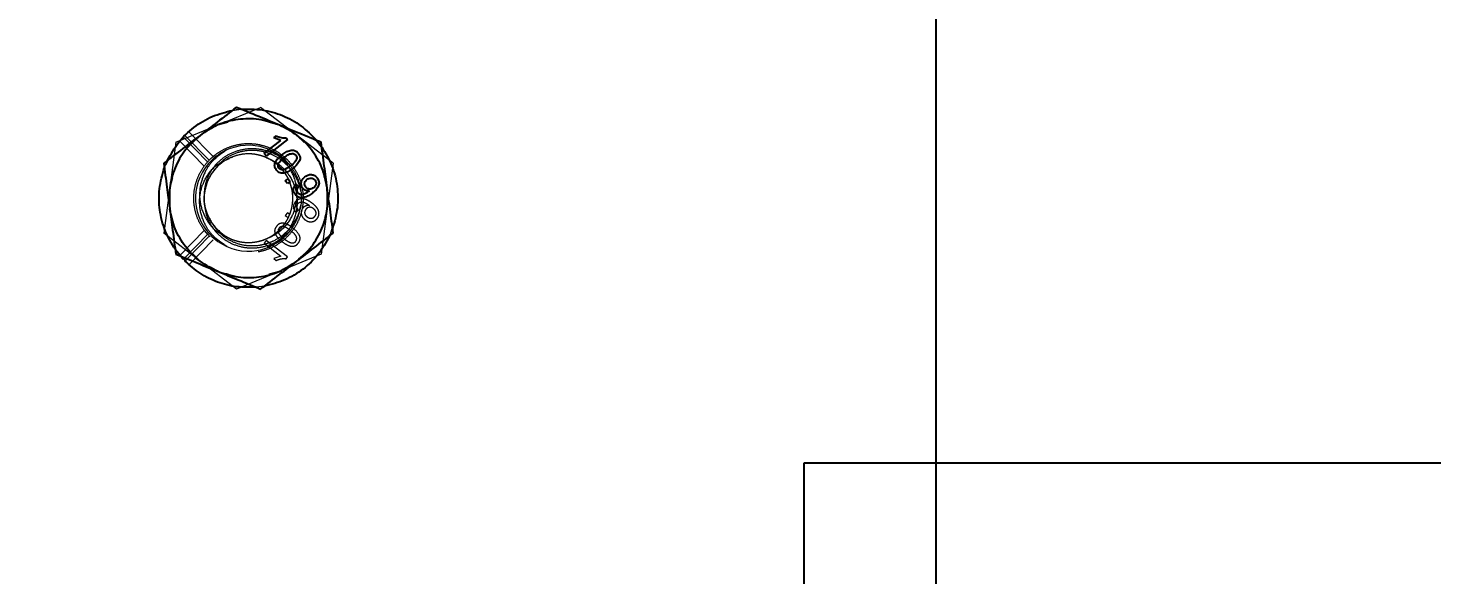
# Model space of a CAD drawing. Header units: millimetres. Extents: x 861 to 27901, y 673 to 17923.
# Drawn here: x 10719.1 to 10929.4, y 6484.1 to 6566.1 of the extents above; entities that cross this region are included whole.
import ezdxf

# ---------------------------------------------------------------- set-up
doc = ezdxf.new("R2010")
doc.units = ezdxf.units.MM
doc.header["$LTSCALE"] = 33.3
doc.linetypes.add('HIDDEN', pattern=[1.905, 1.27, -0.635])
doc.layers.add('CAPA_1', color=7, linetype='Continuous')
doc.styles.add('SLDTEXTSTYLE0', font='TXT', dxfattribs={"width": 0.75})
doc.dimstyles.new('SLDDIMSTYLE0', dxfattribs={"dimtxt": 66.6, "dimasz": 66.6, "dimexe": 0, "dimexo": 0.0625, "dimgap": 16.65, "dimtad": 2, "dimdec": 0, "dimlfac": 1.261261, "dimrnd": 1e-09, "dimzin": 12, "dimdsep": 46, "dimtxsty": 'SLDTEXTSTYLE0', "dimsah": 1, "dimcen": 0.09, "dimadec": 0, "dimazin": 3, "dimtfac": 1, "dimtdec": 0, "dimtofl": 0, "dimtmove": 0, "dimatfit": 3, "dimfxl": 1, "dimfrac": 2, "dimtolj": 1, "dimtzin": 12, "dimarcsym": 0})

# ---------------------------------------------------------------- blocks, each defined once
blk = doc.blocks.new('_D_13')
at = {"layer": 'CAPA_1', "transparency": 16777216}
for p, q in [((9823.17, 6912.25), (14695.32, 6912.25)), ((14662.02, 6912.25), (14662.02, 5357.98)), ((14240.18, 5357.98), (14695.32, 5357.98))]:
    blk.add_line(p, q, dxfattribs=at)
for points in [[(14662.02, 6912.25), (14651.77, 6845.65), (14672.27, 6845.65)], [(14662.02, 5357.98), (14672.27, 5424.58), (14651.77, 5424.58)]]:
    blk.add_solid(points, dxfattribs=at)
at = {"layer": 'CAPA_1', "transparency": 16777216, "insert": (14576.17, 6036.69), "char_height": 66.6, "attachment_point": 1, "rotation": 90, "style": 'SLDTEXTSTYLE0'}
blk.add_mtext('1960', dxfattribs=at)
blk = doc.blocks.new('_D_14')
at = {"layer": 'CAPA_1', "transparency": 16777216}
for p, q in [((9780.88, 6954.54), (9780.88, 7862.55)), ((10855.14, 5883.49), (10855.14, 7862.55)), ((9780.88, 7829.25), (10855.14, 7829.25))]:
    blk.add_line(p, q, dxfattribs=at)
for points in [[(9780.88, 7829.25), (9847.48, 7819.01), (9847.48, 7839.5)], [(10855.14, 7829.25), (10788.54, 7839.5), (10788.54, 7819.01)]]:
    blk.add_solid(points, dxfattribs=at)
at = {"layer": 'CAPA_1', "transparency": 16777216, "insert": (10219.59, 7915.1), "char_height": 66.6, "attachment_point": 1, "style": 'SLDTEXTSTYLE0'}
blk.add_mtext('1355', dxfattribs=at)

msp = doc.modelspace()

# ---------------------------------------------------------------- linework, layer by layer
at = {"color": 1, "linetype": 'HIDDEN', "lineweight": 18}
for p, q in [((10741.25, 6548.95), (10753.95, 6554.18)), ((10764.83, 6545.81), (10753.95, 6554.18)), ((10750.03, 6553.78), (10749.15, 6553.56)), ((10749.75, 6553.74), (10750.99, 6553.91)), ((10751.63, 6553.89), (10750.29, 6553.82)), ((10742.62, 6549.99), (10743.2, 6550.54)), ((10746.25, 6546.27), (10742.62, 6549.99)), ((10743.67, 6550.88), (10743.2, 6550.54)), ((10743.2, 6550.54), (10746.83, 6546.81)), ((10744.8, 6549.91), (10743.8, 6548.91)), ((10747.6, 6551.56), (10749.08, 6551.96)), ((10755.18, 6551.96), (10756.68, 6551.56)), ((10759.39, 6549.99), (10760.47, 6548.91)), ((10741.25, 6548.95), (10739.44, 6535.33)), ((10745.51, 6545.39), (10741.85, 6549.14)), ((10742.38, 6549.74), (10742.01, 6549.26)), ((10746.02, 6546.02), (10742.38, 6549.74)), ((10763.25, 6547.97), (10762.14, 6549.42)), ((10762.35, 6549.22), (10763.11, 6548.23)), ((10739.53, 6545.09), (10740.01, 6546.25)), ((10740.34, 6546.78), (10739.71, 6545.51)), ((10746.25, 6546.27), (10746.83, 6546.81)), ((10746.83, 6546.81), (10746.97, 6546.91)), ((10749.59, 6546.69), (10749.75, 6546.77)), ((10756.52, 6547.13), (10756.97, 6546.85)), ((10757.15, 6546.68), (10756.97, 6546.85)), ((10764.83, 6545.81), (10763.02, 6532.19)), ((10739.62, 6545.29), (10739.4, 6544.53)), ((10740.74, 6543.62), (10740.34, 6542.14)), ((10763.52, 6543.62), (10763.89, 6542.26)), ((10759.79, 6538.66), (10759.99, 6539.54)), ((10761.17, 6539.55), (10761.25, 6539.48)), ((10757.96, 6538.39), (10757.64, 6537.98)), ((10757.64, 6537.98), (10758.06, 6537.66)), ((10758.37, 6538.07), (10757.96, 6538.39)), ((10759.26, 6538.45), (10759.62, 6538.83)), ((10763.92, 6539), (10763.52, 6537.52)), ((10750.32, 6526.96), (10739.44, 6535.33)), ((10745.51, 6535.75), (10741.85, 6532)), ((10746.37, 6534.77), (10745.48, 6535.8)), ((10745.51, 6535.75), (10746.02, 6535.12)), ((10746.76, 6536.75), (10747.14, 6536.22)), ((10758.1, 6535.35), (10756.97, 6534.29)), ((10764.73, 6536.05), (10764.26, 6534.9)), ((10764.46, 6535.38), (10764.88, 6536.67)), ((10746.02, 6535.12), (10742.61, 6531.63)), ((10746.25, 6534.88), (10742.95, 6531.49)), ((10743.2, 6530.6), (10746.83, 6534.33)), ((10754.78, 6534.25), (10754.46, 6533.84)), ((10754.46, 6533.84), (10756.97, 6531.9)), ((10758, 6531.77), (10754.78, 6534.25)), ((10756.68, 6534.12), (10757.21, 6534.5)), ((10763.93, 6534.37), (10764.36, 6535.14)), ((10741.13, 6532.95), (10742.69, 6531.1)), ((10741.85, 6532), (10741.16, 6532.91)), ((10744.88, 6531.15), (10743.8, 6532.23)), ((10763.02, 6532.19), (10750.32, 6526.96)), ((10756.97, 6531.9), (10755.92, 6531.53)), ((10755.92, 6531.53), (10756.3, 6531.23)), ((10757.8, 6531.5), (10758, 6531.77)), ((10756.67, 6529.58), (10755.18, 6529.18)), ((10752.76, 6527.24), (10754.59, 6527.42)), ((10754.52, 6527.4), (10753.28, 6527.23))]:
    msp.add_line(p, q, dxfattribs=at)
at = {"color": 7, "linetype": 'Continuous', "lineweight": 25}
for p, q in [((10755.92, 6549.61), (10756.3, 6549.91)), ((10754.46, 6547.3), (10756.97, 6549.24)), ((10758, 6549.37), (10754.78, 6546.89)), ((10756.97, 6549.24), (10755.92, 6549.61)), ((10757.8, 6549.64), (10758, 6549.37)), ((10754.78, 6546.89), (10754.46, 6547.3)), ((10757.64, 6543.16), (10758.06, 6543.48)), ((10757.96, 6542.75), (10757.64, 6543.16)), ((10758.37, 6543.07), (10757.96, 6542.75)), ((10758.06, 6543.48), (10758.37, 6543.07)), ((10759.26, 6542.69), (10759.62, 6542.31)), ((10761.17, 6541.6), (10761.25, 6541.66)), ((10742.38, 6531.4), (10741.85, 6532)), ((10742.61, 6531.63), (10742.38, 6531.4)), ((10742.95, 6531.49), (10742.62, 6531.16)), ((10835.38, 6500.93), (11104.95, 6500.93)), ((10835.38, 6478.2), (10835.38, 6500.93))]:
    msp.add_line(p, q, dxfattribs=at)
at = {"color": 1, "linetype": 'HIDDEN', "lineweight": 18}
msp.add_arc((10752.13, 6540.57), 7.93, 37.5876, 307.5876, dxfattribs=at)
at = {"color": 7, "linetype": 'Continuous', "lineweight": 25}
for points, knots in [([(10750.32, 6554.18), (10749.37, 6553.45), (10747.58, 6552.08), (10745.74, 6550.66), (10744.88, 6549.99)], [0, 0, 0, 0, 0.532771, 1, 1, 1, 1]), ([(10756.67, 6551.56), (10755.66, 6551.98), (10753.51, 6552.87), (10751.43, 6553.73), (10750.32, 6554.18)], [0, 0, 0, 0, 0.467229, 1, 1, 1, 1]), ([(10744.88, 6549.99), (10744.02, 6549.33), (10742.17, 6547.91), (10740.39, 6546.54), (10739.44, 6545.81)], [0, 0, 0, 0, 0.467229, 1, 1, 1, 1]), ([(10756.3, 6549.91), (10756.54, 6549.81), (10757.02, 6549.6), (10757.54, 6549.62), (10757.8, 6549.64)], [0, 0, 0, 0, 0.500866, 1, 1, 1, 1]), ([(10763.02, 6548.95), (10761.91, 6549.4), (10759.82, 6550.26), (10757.67, 6551.15), (10756.67, 6551.56)], [0, 0, 0, 0, 0.5327709, 1, 1, 1, 1]), ([(10757.16, 6547.08), (10757.35, 6547.21), (10757.72, 6547.48), (10758.26, 6547.73), (10758.72, 6547.79), (10759.06, 6547.73), (10759.37, 6547.56), (10759.52, 6547.39), (10759.59, 6547.3)], [0, 0, 0, 0, 0.250482, 0.500346, 0.631705, 0.750221, 0.874987, 1, 1, 1, 1]), ([(10763.92, 6542.14), (10763.78, 6543.22), (10763.47, 6545.52), (10763.17, 6547.76), (10763.02, 6548.95)], [0, 0, 0, 0, 0.467229, 1, 1, 1, 1]), ([(10739.44, 6545.81), (10739.6, 6544.62), (10739.89, 6542.38), (10740.2, 6540.08), (10740.34, 6539)], [0, 0, 0, 0, 0.532771, 1, 1, 1, 1]), ([(10756.33, 6544.79), (10756.23, 6544.93), (10756.09, 6545.15), (10756.05, 6545.45), (10756.06, 6545.62), (10756.07, 6545.7), (10756.08, 6545.75)], [0, 0, 0, 0, 0.498795, 0.749148, 0.874576, 1, 1, 1, 1]), ([(10756.08, 6545.75), (10756.14, 6545.88), (10756.24, 6546.15), (10756.6, 6546.61), (10756.94, 6546.89), (10757.16, 6547.08)], [0, 0, 0, 0, 0.249754, 0.499871, 1, 1, 1, 1]), ([(10756.7, 6545.07), (10756.65, 6545.14), (10756.57, 6545.29), (10756.56, 6545.54), (10756.61, 6545.79), (10756.9, 6546.2), (10757.22, 6546.46), (10757.48, 6546.66)], [0, 0, 0, 0, 0.1246964, 0.2494617, 0.3744323, 0.4996371, 1, 1, 1, 1]), ([(10757.48, 6546.66), (10757.66, 6546.8), (10757.94, 6547), (10758.34, 6547.21), (10758.56, 6547.26), (10758.67, 6547.28)], [0, 0, 0, 0, 0.5003723, 0.7505151, 1, 1, 1, 1]), ([(10759.22, 6547.02), (10759.26, 6546.95), (10759.35, 6546.81), (10759.37, 6546.55), (10759.3, 6546.31), (10759.03, 6545.89), (10758.7, 6545.63), (10758.44, 6545.42)], [0, 0, 0, 0, 0.124745, 0.249484, 0.374471, 0.499648, 1, 1, 1, 1]), ([(10758.67, 6547.28), (10758.72, 6547.28), (10758.83, 6547.27), (10758.98, 6547.22), (10759.12, 6547.14), (10759.18, 6547.06), (10759.22, 6547.02)], [0, 0, 0, 0, 0.250158, 0.500156, 0.750032, 1, 1, 1, 1]), ([(10759.59, 6547.3), (10759.66, 6547.21), (10759.79, 6547.01), (10759.88, 6546.67), (10759.85, 6546.32), (10759.55, 6545.69), (10759.11, 6545.31), (10758.76, 6545.01)], [0, 0, 0, 0, 0.125373, 0.250644, 0.375698, 0.501113, 1, 1, 1, 1]), ([(10758.76, 6545.01), (10758.57, 6544.87), (10758.2, 6544.6), (10757.67, 6544.36), (10757.21, 6544.3), (10756.86, 6544.35), (10756.55, 6544.52), (10756.4, 6544.7), (10756.33, 6544.79)], [0, 0, 0, 0, 0.250476, 0.500347, 0.625768, 0.750176, 0.87497, 1, 1, 1, 1]), ([(10758.44, 6545.42), (10758.17, 6545.22), (10757.84, 6544.97), (10757.37, 6544.81), (10757.12, 6544.82), (10756.87, 6544.89), (10756.76, 6545.01), (10756.7, 6545.07)], [0, 0, 0, 0, 0.5004095, 0.6256126, 0.7505797, 0.8753437, 1, 1, 1, 1]), ([(10760.26, 6542.07), (10760.21, 6542.14), (10760.12, 6542.27), (10760.04, 6542.51), (10760.02, 6542.75), (10760.05, 6543), (10760.12, 6543.23), (10760.29, 6543.52), (10760.47, 6543.68), (10760.59, 6543.79)], [0, 0, 0, 0, 0.125074, 0.250064, 0.373261, 0.500199, 0.624296, 0.750369, 1, 1, 1, 1]), ([(10760.59, 6543.79), (10760.74, 6543.88), (10760.95, 6544.03), (10761.29, 6544.11), (10761.55, 6544.12), (10761.81, 6544.07), (10762.13, 6543.94), (10762.31, 6543.75), (10762.43, 6543.62)], [0, 0, 0, 0, 0.249869, 0.376454, 0.500348, 0.627239, 0.750824, 1, 1, 1, 1]), ([(10760.89, 6543.36), (10760.99, 6543.42), (10761.17, 6543.55), (10761.47, 6543.59), (10761.69, 6543.56), (10761.91, 6543.48), (10762.02, 6543.36), (10762.1, 6543.27)], [0, 0, 0, 0, 0.25025, 0.499842, 0.629576, 0.750665, 1, 1, 1, 1]), ([(10762.43, 6543.62), (10762.49, 6543.53), (10762.61, 6543.34), (10762.7, 6543.01), (10762.7, 6542.67), (10762.57, 6542.24), (10762.23, 6541.77), (10761.88, 6541.49), (10761.71, 6541.35)], [0, 0, 0, 0, 0.125064, 0.25009, 0.37511, 0.500169, 0.749441, 1, 1, 1, 1]), ([(10759.11, 6541.16), (10759.04, 6541.28), (10758.92, 6541.46), (10758.86, 6541.74), (10758.86, 6542.03), (10758.97, 6542.37), (10759.16, 6542.59), (10759.26, 6542.69)], [0, 0, 0, 0, 0.249859, 0.375718, 0.500481, 0.749846, 1, 1, 1, 1]), ([(10759.62, 6542.31), (10759.56, 6542.24), (10759.45, 6542.12), (10759.37, 6541.92), (10759.36, 6541.77), (10759.39, 6541.64), (10759.43, 6541.53), (10759.48, 6541.46), (10759.5, 6541.43)], [0, 0, 0, 0, 0.276477, 0.499318, 0.623718, 0.749496, 0.874756, 1, 1, 1, 1]), ([(10759.5, 6541.43), (10759.56, 6541.37), (10759.66, 6541.25), (10759.88, 6541.15), (10760.11, 6541.11), (10760.57, 6541.22), (10760.91, 6541.43), (10761.17, 6541.6)], [0, 0, 0, 0, 0.125207, 0.25031, 0.375339, 0.50062, 1, 1, 1, 1]), ([(10761.25, 6541.66), (10761.16, 6541.65), (10760.97, 6541.65), (10760.7, 6541.73), (10760.45, 6541.86), (10760.32, 6542), (10760.26, 6542.07)], [0, 0, 0, 0, 0.2489432, 0.4994503, 0.7502849, 1, 1, 1, 1]), ([(10760.73, 6542.23), (10760.67, 6542.32), (10760.58, 6542.46), (10760.54, 6542.67), (10760.55, 6542.83), (10760.59, 6542.99), (10760.69, 6543.18), (10760.81, 6543.29), (10760.89, 6543.36)], [0, 0, 0, 0, 0.249521, 0.373851, 0.499889, 0.624096, 0.750315, 1, 1, 1, 1]), ([(10761.88, 6542.14), (10761.79, 6542.08), (10761.65, 6541.99), (10761.44, 6541.93), (10761.28, 6541.92), (10761.12, 6541.95), (10760.91, 6542.03), (10760.8, 6542.15), (10760.73, 6542.23)], [0, 0, 0, 0, 0.249976, 0.378222, 0.500342, 0.627452, 0.750811, 1, 1, 1, 1]), ([(10762.1, 6543.27), (10762.16, 6543.18), (10762.25, 6543.04), (10762.27, 6542.82), (10762.25, 6542.66), (10762.2, 6542.51), (10762.08, 6542.32), (10761.96, 6542.21), (10761.88, 6542.14)], [0, 0, 0, 0, 0.249017, 0.372138, 0.499365, 0.623562, 0.749893, 1, 1, 1, 1]), ([(10764.83, 6535.33), (10764.67, 6536.52), (10764.37, 6538.76), (10764.07, 6541.06), (10763.92, 6542.14)], [0, 0, 0, 0, 0.532771, 1, 1, 1, 1]), ([(10761.71, 6541.35), (10761.51, 6541.21), (10761.12, 6540.92), (10760.54, 6540.67), (10760.05, 6540.63), (10759.68, 6540.71), (10759.36, 6540.89), (10759.2, 6541.07), (10759.11, 6541.16)], [0, 0, 0, 0, 0.250485, 0.500119, 0.627899, 0.750092, 0.874994, 1, 1, 1, 1]), ([(10740.34, 6539), (10740.49, 6537.92), (10740.8, 6535.62), (10741.09, 6533.38), (10741.25, 6532.19)], [0, 0, 0, 0, 0.467229, 1, 1, 1, 1]), ([(10759.39, 6531.15), (10760.25, 6531.81), (10762.09, 6533.23), (10763.88, 6534.6), (10764.83, 6535.33)], [0, 0, 0, 0, 0.467229, 1, 1, 1, 1]), ([(10741.25, 6532.19), (10742.36, 6531.74), (10744.44, 6530.88), (10746.59, 6529.99), (10747.6, 6529.58)], [0, 0, 0, 0, 0.532771, 1, 1, 1, 1]), ([(10753.95, 6526.96), (10754.9, 6527.69), (10756.68, 6529.06), (10758.53, 6530.48), (10759.39, 6531.15)], [0, 0, 0, 0, 0.532771, 1, 1, 1, 1]), ([(10747.6, 6529.58), (10748.6, 6529.16), (10750.75, 6528.27), (10752.84, 6527.42), (10753.95, 6526.96)], [0, 0, 0, 0, 0.467229, 1, 1, 1, 1])]:
    msp.add_open_spline(points, degree=3, knots=knots, dxfattribs=at)
for points in [[(10740.01, 6546.25), (10740.53, 6547.18), (10741.56, 6549.05), (10743.9, 6551.27), (10746.64, 6552.96), (10748.71, 6553.48), (10749.75, 6553.74)], [(10756.67, 6551.56), (10755.68, 6551.89), (10753.7, 6552.53), (10750.55, 6552.48), (10747.49, 6551.71), (10745.75, 6550.57), (10744.88, 6549.99)], [(10750.99, 6553.91), (10752.05, 6553.93), (10754.19, 6553.96), (10757.28, 6553.05), (10760.12, 6551.52), (10761.61, 6549.99), (10762.35, 6549.22)], [(10744.88, 6549.99), (10744.1, 6549.3), (10742.55, 6547.91), (10741.03, 6545.15), (10740.17, 6542.12), (10740.29, 6540.04), (10740.34, 6539)], [(10763.92, 6542.14), (10763.71, 6543.16), (10763.28, 6545.2), (10761.65, 6547.9), (10759.46, 6550.16), (10757.6, 6551.1), (10756.67, 6551.56)], [(10763.11, 6548.23), (10763.66, 6547.32), (10764.76, 6545.49), (10765.51, 6542.35), (10765.61, 6539.13), (10765.02, 6537.07), (10764.73, 6536.05)], [(10741.16, 6532.91), (10740.61, 6533.82), (10739.51, 6535.65), (10738.75, 6538.79), (10738.66, 6542.01), (10739.24, 6544.07), (10739.53, 6545.09)], [(10759.39, 6531.15), (10760.16, 6531.84), (10761.71, 6533.23), (10763.24, 6535.99), (10764.1, 6539.02), (10763.98, 6541.1), (10763.92, 6542.14)], [(10747.6, 6529.58), (10746.67, 6530.04), (10744.81, 6530.98), (10742.61, 6533.24), (10740.99, 6535.94), (10740.56, 6537.98), (10740.34, 6539)], [(10764.26, 6534.9), (10763.74, 6533.96), (10762.71, 6532.09), (10760.37, 6529.87), (10757.62, 6528.18), (10755.55, 6527.66), (10754.52, 6527.4)], [(10753.28, 6527.23), (10752.3, 6527.21), (10750.34, 6527.16), (10747.48, 6527.92), (10744.81, 6529.2), (10743.35, 6530.5), (10742.62, 6531.16)], [(10747.6, 6529.58), (10748.59, 6529.25), (10750.57, 6528.61), (10753.72, 6528.66), (10756.78, 6529.43), (10758.52, 6530.57), (10759.39, 6531.15)]]:
    msp.add_open_spline(points, degree=3, dxfattribs=at)
at = {"color": 1, "linetype": 'HIDDEN', "lineweight": 18}
for points in [[(10745.51, 6535.75), (10745.23, 6536.19), (10744.66, 6537.07), (10744.14, 6538.57), (10743.9, 6540.13), (10743.97, 6541.71), (10744.34, 6543.25), (10744.99, 6544.68), (10745.91, 6545.97), (10747.05, 6547.06), (10748.39, 6547.91), (10749.85, 6548.49), (10751.41, 6548.78), (10752.99, 6548.77), (10754.54, 6548.45), (10756, 6547.85), (10757.31, 6546.98), (10758.44, 6545.87), (10759.34, 6544.57), (10759.97, 6543.12), (10760.31, 6541.58), (10760.35, 6540), (10760.1, 6538.44), (10759.54, 6536.96), (10758.72, 6535.62), (10757.65, 6534.45), (10756.38, 6533.51), (10754.96, 6532.83), (10753.43, 6532.43), (10751.85, 6532.33), (10750.29, 6532.54), (10748.79, 6533.04), (10747.4, 6533.81), (10746.63, 6534.52), (10746.25, 6534.88)], [(10746.87, 6536.52), (10746.42, 6537.27), (10745.52, 6538.77), (10745.39, 6541.46), (10746.22, 6543.97), (10747.98, 6545.97), (10750.36, 6547.15), (10753.01, 6547.33), (10755.53, 6546.48), (10757.53, 6544.73), (10758.71, 6542.34), (10758.89, 6539.69), (10758.04, 6537.17), (10756.29, 6535.17), (10753.9, 6533.99), (10751.26, 6533.82), (10748.7, 6534.64), (10747.48, 6535.89), (10746.87, 6536.52)], [(10758.42, 6545.41), (10758.71, 6544.98), (10759.3, 6544.12), (10759.83, 6542.64), (10760.11, 6541.09), (10760.03, 6540.05), (10759.99, 6539.53)], [(10746.87, 6536.52), (10746.62, 6536.88), (10746.13, 6537.6), (10745.68, 6538.84), (10745.45, 6540.13), (10745.52, 6541), (10745.55, 6541.44)]]:
    msp.add_open_spline(points, degree=3, dxfattribs=at)
for points, knots in [([(10748.9, 6547.81), (10748.14, 6547.3), (10746.87, 6546.46), (10745.53, 6544.51), (10744.77, 6542.33), (10744.78, 6539.77), (10745.7, 6537.4), (10747.02, 6535.69), (10748.15, 6535.18), (10748.5, 6535.02)], [0, 0, 0, 0, 0.172544, 0.287961, 0.445426, 0.6059, 0.76529, 0.926774, 1, 1, 1, 1]), ([(10745.55, 6541.44), (10745.6, 6541.91), (10745.7, 6542.83), (10746.31, 6544.39), (10747.43, 6545.96), (10749.17, 6547.25), (10751.15, 6547.96), (10753.25, 6548.1), (10755.31, 6547.64), (10757.09, 6546.72), (10758, 6545.82), (10758.42, 6545.41)], [0, 0, 0, 0, 0.081677, 0.161349, 0.291035, 0.413148, 0.534221, 0.654765, 0.776346, 0.898839, 1, 1, 1, 1]), ([(10759.39, 6540.68), (10759.4, 6541.18), (10759.42, 6542.56), (10758.7, 6544.55), (10757.22, 6546.63), (10755.81, 6547.48), (10754.98, 6547.97)], [0, 0, 0, 0, 0.165547, 0.45872, 0.685305, 1, 1, 1, 1]), ([(10748.9, 6533.33), (10748.14, 6533.84), (10746.87, 6534.69), (10745.53, 6536.63), (10744.77, 6538.81), (10744.78, 6541.37), (10745.69, 6543.76), (10747.25, 6545.66), (10748.67, 6546.27), (10749.3, 6546.54)], [0, 0, 0, 0, 0.163193, 0.272354, 0.421286, 0.573063, 0.723814, 0.876546, 1, 1, 1, 1]), ([(10746.87, 6536.52), (10747.07, 6536.29), (10747.55, 6535.7), (10748.26, 6535.15), (10748.91, 6534.76), (10749.37, 6534.52), (10749.95, 6534.28), (10750.39, 6534.16), (10750.63, 6534.1), (10750.63, 6534.1), (10750.63, 6534.1), (10750.63, 6534.1), (10750.64, 6534.1), (10750.64, 6534.1), (10750.65, 6534.1), (10750.66, 6534.09), (10750.69, 6534.09), (10750.76, 6534.07), (10750.97, 6534.03), (10751.68, 6533.92), (10752.49, 6533.91), (10753.28, 6534.03), (10753.73, 6534.12), (10754.24, 6534.26), (10754.69, 6534.44), (10754.96, 6534.56), (10755.23, 6534.69), (10755.58, 6534.88), (10756.05, 6535.2), (10756.5, 6535.55), (10756.89, 6535.93), (10757.27, 6536.35), (10757.66, 6536.87), (10757.96, 6537.37), (10758.13, 6537.72), (10758.26, 6537.99), (10758.4, 6538.36), (10758.57, 6538.9), (10758.69, 6539.46), (10758.76, 6540.06), (10758.78, 6540.66), (10758.75, 6541.21), (10758.69, 6541.68), (10758.62, 6542.02), (10758.57, 6542.22), (10758.5, 6542.48), (10758.38, 6542.84), (10758.18, 6543.34), (10757.96, 6543.77), (10757.75, 6544.13), (10757.4, 6544.64), (10756.86, 6545.28), (10756.06, 6545.96), (10755.28, 6546.44), (10754.55, 6546.77), (10753.85, 6547), (10753.15, 6547.15), (10752.43, 6547.22), (10751.2, 6547.21), (10749.44, 6546.79), (10747.52, 6545.52), (10746.07, 6543.67), (10745.72, 6542.18), (10745.55, 6541.44)], [0, 0, 0, 0, 0.025018, 0.062505, 0.073457, 0.087536, 0.104741, 0.12507, 0.12508, 0.125088, 0.125103, 0.125129, 0.125176, 0.125264, 0.125429, 0.125753, 0.126422, 0.127908, 0.131491, 0.144058, 0.187539, 0.197474, 0.209566, 0.225509, 0.240805, 0.248969, 0.250106, 0.265748, 0.281391, 0.297034, 0.312676, 0.325838, 0.344007, 0.365974, 0.374124, 0.375253, 0.390902, 0.40655, 0.422199, 0.437847, 0.456199, 0.471384, 0.483402, 0.495485, 0.499868, 0.500438, 0.516867, 0.531646, 0.544773, 0.556248, 0.566071, 0.595236, 0.625559, 0.651348, 0.670843, 0.691621, 0.711565, 0.729804, 0.750654, 0.81299, 0.875327, 0.937663, 1, 1, 1, 1]), ([(10759.99, 6541.61), (10759.9, 6541.98), (10759.72, 6542.72), (10759.29, 6543.67), (10758.78, 6544.5), (10758.2, 6545.25), (10757.27, 6546.17), (10756.29, 6546.81), (10755.43, 6547.19), (10754.95, 6547.37), (10754.43, 6547.53), (10753.41, 6547.74), (10751.87, 6547.78), (10749.92, 6547.27), (10748.35, 6546.4), (10747.68, 6545.56), (10747.42, 6545.24)], [0, 0, 0, 0, 0.069953, 0.139917, 0.190193, 0.248551, 0.31488, 0.430247, 0.459214, 0.488206, 0.524206, 0.559732, 0.679274, 0.802425, 0.926677, 1, 1, 1, 1]), ([(10754.84, 6546.63), (10755.26, 6546.46), (10756.1, 6546.1), (10757.54, 6545), (10758.87, 6543.2), (10759.47, 6540.94), (10759.4, 6538.64), (10758.71, 6536.59), (10757.22, 6534.51), (10755.8, 6533.66), (10754.98, 6533.17)], [0, 0, 0, 0, 0.0794974, 0.1589907, 0.3151349, 0.4619446, 0.5603215, 0.714796, 0.8341851, 1, 1, 1, 1]), ([(10745.55, 6539.7), (10745.6, 6539.23), (10745.7, 6538.31), (10746.31, 6536.75), (10747.43, 6535.18), (10749.17, 6533.89), (10751.15, 6533.18), (10753.25, 6533.04), (10755.31, 6533.5), (10757.09, 6534.42), (10758, 6535.32), (10758.42, 6535.73)], [0, 0, 0, 0, 0.081677, 0.161349, 0.291035, 0.413148, 0.534221, 0.654765, 0.776346, 0.898839, 1, 1, 1, 1]), ([(10759.99, 6539.53), (10759.9, 6539.16), (10759.72, 6538.42), (10759.29, 6537.47), (10758.78, 6536.64), (10758.2, 6535.89), (10757.27, 6534.97), (10756.29, 6534.33), (10755.43, 6533.95), (10754.95, 6533.77), (10754.43, 6533.62), (10753.41, 6533.4), (10751.87, 6533.36), (10749.92, 6533.87), (10748.13, 6534.91), (10747.29, 6535.98), (10746.87, 6536.52)], [0, 0, 0, 0, 0.066556, 0.133122, 0.180955, 0.236479, 0.299586, 0.40935, 0.43691, 0.464494, 0.498745, 0.532545, 0.646281, 0.763453, 0.88167, 1, 1, 1, 1]), ([(10754.84, 6534.51), (10755.26, 6534.68), (10756.1, 6535.04), (10757.54, 6536.14), (10758.91, 6537.93), (10759.24, 6539.64), (10759.39, 6540.46)], [0, 0, 0, 0, 0.172574, 0.345139, 0.684098, 1, 1, 1, 1]), ([(10756.97, 6534.29), (10757.25, 6534.52), (10757.6, 6534.81), (10757.96, 6535.19), (10758.18, 6535.44), (10758.43, 6535.74), (10758.73, 6536.17), (10759.19, 6536.9), (10759.7, 6538), (10759.9, 6539.02), (10759.99, 6539.53)], [0, 0, 0, 0, 0.174168, 0.224334, 0.249848, 0.333258, 0.41667, 0.500084, 0.750043, 1, 1, 1, 1]), ([(10759.11, 6539.98), (10759.04, 6539.86), (10758.92, 6539.68), (10758.86, 6539.4), (10758.86, 6539.11), (10758.97, 6538.77), (10759.16, 6538.55), (10759.26, 6538.45)], [0, 0, 0, 0, 0.249859, 0.375956, 0.500482, 0.749847, 1, 1, 1, 1]), ([(10761.71, 6539.79), (10761.51, 6539.93), (10761.12, 6540.22), (10760.54, 6540.47), (10760.05, 6540.51), (10759.68, 6540.43), (10759.36, 6540.25), (10759.2, 6540.07), (10759.11, 6539.98)], [0, 0, 0, 0, 0.250485, 0.500118, 0.62804, 0.750092, 0.874994, 1, 1, 1, 1]), ([(10759.62, 6538.83), (10759.56, 6538.9), (10759.45, 6539.02), (10759.37, 6539.22), (10759.36, 6539.37), (10759.39, 6539.54), (10759.46, 6539.64), (10759.5, 6539.71)], [0, 0, 0, 0, 0.277074, 0.499914, 0.624834, 0.750381, 1, 1, 1, 1]), ([(10759.5, 6539.71), (10759.56, 6539.77), (10759.66, 6539.89), (10759.88, 6539.99), (10760.11, 6540.03), (10760.57, 6539.93), (10760.91, 6539.71), (10761.17, 6539.55)], [0, 0, 0, 0, 0.125207, 0.25031, 0.375339, 0.50062, 1, 1, 1, 1]), ([(10761.25, 6539.48), (10761.16, 6539.49), (10760.97, 6539.49), (10760.7, 6539.41), (10760.45, 6539.28), (10760.32, 6539.14), (10760.26, 6539.07)], [0, 0, 0, 0, 0.24954, 0.50198, 0.751372, 1, 1, 1, 1]), ([(10762.43, 6537.52), (10762.49, 6537.61), (10762.61, 6537.8), (10762.7, 6538.13), (10762.7, 6538.47), (10762.57, 6538.9), (10762.23, 6539.37), (10761.88, 6539.65), (10761.71, 6539.79)], [0, 0, 0, 0, 0.125064, 0.25009, 0.37511, 0.500169, 0.749441, 1, 1, 1, 1]), ([(10740.74, 6537.52), (10740.55, 6538.02), (10740.33, 6538.55), (10740.34, 6539.12), (10740.34, 6539.16)], [0, 0, 0, 0, 0.928699, 1, 1, 1, 1]), ([(10760.26, 6539.07), (10760.24, 6539.03), (10760.19, 6538.97), (10760.11, 6538.83), (10760.04, 6538.63), (10760.02, 6538.39), (10760.05, 6538.14), (10760.12, 6537.91), (10760.29, 6537.62), (10760.47, 6537.46), (10760.59, 6537.35)], [0, 0, 0, 0, 0.062611, 0.125226, 0.250194, 0.373586, 0.500286, 0.62458, 0.750412, 1, 1, 1, 1]), ([(10760.73, 6538.91), (10760.67, 6538.82), (10760.58, 6538.68), (10760.54, 6538.47), (10760.55, 6538.31), (10760.59, 6538.15), (10760.69, 6537.96), (10760.81, 6537.85), (10760.89, 6537.78)], [0, 0, 0, 0, 0.24952, 0.373528, 0.499888, 0.62379, 0.750316, 1, 1, 1, 1]), ([(10760.59, 6537.35), (10760.74, 6537.26), (10760.96, 6537.11), (10761.29, 6537.03), (10761.55, 6537.02), (10761.81, 6537.07), (10762.13, 6537.2), (10762.31, 6537.39), (10762.43, 6537.52)], [0, 0, 0, 0, 0.249869, 0.376654, 0.500348, 0.627459, 0.750824, 1, 1, 1, 1]), ([(10761.88, 6539), (10761.79, 6539.06), (10761.65, 6539.15), (10761.44, 6539.21), (10761.28, 6539.22), (10761.12, 6539.19), (10760.91, 6539.11), (10760.8, 6538.99), (10760.73, 6538.91)], [0, 0, 0, 0, 0.249977, 0.377915, 0.500342, 0.627106, 0.750811, 1, 1, 1, 1]), ([(10760.89, 6537.78), (10760.99, 6537.72), (10761.17, 6537.59), (10761.47, 6537.55), (10761.69, 6537.58), (10761.91, 6537.66), (10762.02, 6537.78), (10762.1, 6537.87)], [0, 0, 0, 0, 0.2502502, 0.4998414, 0.6292884, 0.7506655, 1, 1, 1, 1]), ([(10762.1, 6537.87), (10762.16, 6537.96), (10762.25, 6538.1), (10762.27, 6538.32), (10762.25, 6538.48), (10762.2, 6538.63), (10762.08, 6538.82), (10761.96, 6538.93), (10761.88, 6539)], [0, 0, 0, 0, 0.249017, 0.371845, 0.499365, 0.623226, 0.749892, 1, 1, 1, 1]), ([(10756.33, 6536.35), (10756.23, 6536.21), (10756.09, 6535.99), (10756.04, 6535.65), (10756.07, 6535.48), (10756.08, 6535.39)], [0, 0, 0, 0, 0.499036, 0.74951, 1, 1, 1, 1]), ([(10756.08, 6535.39), (10756.14, 6535.26), (10756.24, 6534.99), (10756.6, 6534.53), (10756.94, 6534.25), (10757.16, 6534.06)], [0, 0, 0, 0, 0.2497536, 0.4998715, 1, 1, 1, 1]), ([(10758.76, 6536.13), (10758.57, 6536.27), (10758.2, 6536.54), (10757.67, 6536.78), (10757.21, 6536.84), (10756.86, 6536.79), (10756.55, 6536.62), (10756.4, 6536.44), (10756.33, 6536.35)], [0, 0, 0, 0, 0.250472, 0.500339, 0.626188, 0.75018, 0.874972, 1, 1, 1, 1]), ([(10756.7, 6536.07), (10756.65, 6536), (10756.57, 6535.85), (10756.56, 6535.6), (10756.61, 6535.36), (10756.9, 6534.94), (10757.22, 6534.68), (10757.48, 6534.48)], [0, 0, 0, 0, 0.124696, 0.249462, 0.374432, 0.499637, 1, 1, 1, 1]), ([(10758.44, 6535.72), (10758.17, 6535.92), (10757.84, 6536.17), (10757.37, 6536.33), (10757.12, 6536.32), (10756.87, 6536.25), (10756.76, 6536.13), (10756.7, 6536.07)], [0, 0, 0, 0, 0.50041, 0.625613, 0.75058, 0.875344, 1, 1, 1, 1]), ([(10759.22, 6534.12), (10759.26, 6534.19), (10759.35, 6534.33), (10759.37, 6534.59), (10759.3, 6534.83), (10759.03, 6535.25), (10758.7, 6535.51), (10758.44, 6535.72)], [0, 0, 0, 0, 0.124745, 0.249484, 0.374471, 0.499648, 1, 1, 1, 1]), ([(10759.59, 6533.84), (10759.66, 6533.93), (10759.79, 6534.13), (10759.88, 6534.47), (10759.85, 6534.82), (10759.55, 6535.45), (10759.11, 6535.83), (10758.76, 6536.13)], [0, 0, 0, 0, 0.125373, 0.250644, 0.375698, 0.501113, 1, 1, 1, 1]), ([(10757.16, 6534.06), (10757.35, 6533.93), (10757.72, 6533.66), (10758.26, 6533.41), (10758.72, 6533.35), (10759.06, 6533.41), (10759.37, 6533.58), (10759.52, 6533.75), (10759.59, 6533.84)], [0, 0, 0, 0, 0.250482, 0.500345, 0.631866, 0.750221, 0.874987, 1, 1, 1, 1]), ([(10757.48, 6534.48), (10757.66, 6534.34), (10757.94, 6534.15), (10758.34, 6533.93), (10758.56, 6533.88), (10758.67, 6533.86)], [0, 0, 0, 0, 0.5003723, 0.7505151, 1, 1, 1, 1]), ([(10758.67, 6533.86), (10758.72, 6533.86), (10758.83, 6533.87), (10758.98, 6533.92), (10759.09, 6533.99), (10759.17, 6534.06), (10759.2, 6534.1), (10759.22, 6534.12)], [0, 0, 0, 0, 0.250055, 0.499949, 0.749722, 0.874857, 1, 1, 1, 1]), ([(10756.3, 6531.23), (10756.54, 6531.34), (10757.02, 6531.54), (10757.54, 6531.52), (10757.8, 6531.5)], [0, 0, 0, 0, 0.5008657, 1, 1, 1, 1]), ([(10760.47, 6532.23), (10760.14, 6531.81), (10759.78, 6531.36), (10759.29, 6531.08), (10759.25, 6531.06)], [0, 0, 0, 0, 0.928699, 1, 1, 1, 1]), ([(10749.08, 6529.18), (10748.55, 6529.26), (10747.98, 6529.34), (10747.5, 6529.63), (10747.46, 6529.65)], [0, 0, 0, 0, 0.928699, 1, 1, 1, 1])]:
    msp.add_open_spline(points, degree=3, knots=knots, dxfattribs=at)

# ---------------------------------------------------------------- dimensions: what is measured, and where the dimension line sits
at = {"layer": 'CAPA_1'}
dim = msp.add_linear_dim(base=(10855.14, 7829.25), p1=(9780.88, 6912.25), p2=(10855.14, 5841.2), dimstyle='SLDDIMSTYLE0', dxfattribs=at)
dim.commit()
dim.dimension.update_dxf_attribs({"geometry": '_D_14', "text_midpoint": (10318.01, 7829.25), "dimtype": 160})
dim = msp.add_linear_dim(base=(14662.02, 5357.98), p1=(9780.88, 6912.25), p2=(14197.89, 5357.98), angle=90, dimstyle='SLDDIMSTYLE0', dxfattribs=at)
dim.commit()
dim.dimension.update_dxf_attribs({"geometry": '_D_13', "text_midpoint": (14662.02, 6135.11), "dimtype": 160})

doc.saveas('drawing.dxf')
